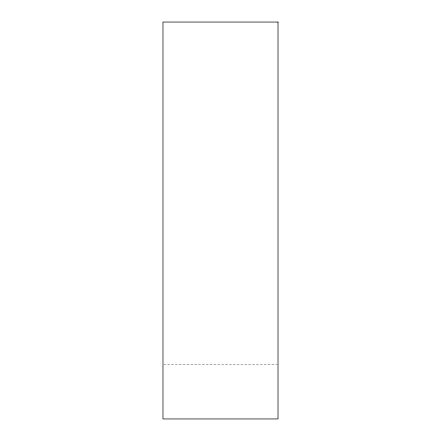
<?xml version="1.0" encoding="UTF-8"?>
<svg xmlns="http://www.w3.org/2000/svg" width="441" height="441" viewBox="0 0 441 441"><rect width="100%" height="100%" fill="white"/><g stroke="black" fill="none" stroke-linecap="round" stroke-linejoin="round"><path stroke-width="0.33" stroke-dasharray="2.21 1.65" d="M163.672 364.613L277.328 364.613"/><path stroke-width="0.66" d="M278.017 22.05L162.983 22.05L162.983 418.95L278.017 418.95L278.017 22.05"/></g></svg>
